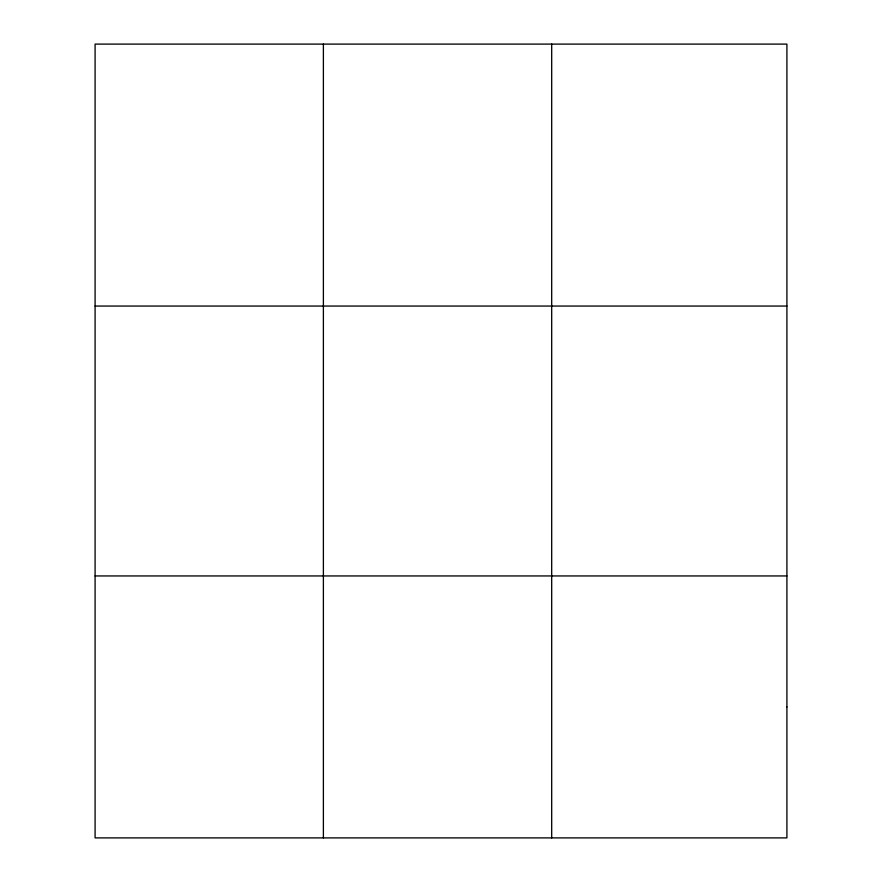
<?xml version="1.0" encoding="UTF-8"?>
<svg xmlns="http://www.w3.org/2000/svg" width="882" height="882" viewBox="0 0 882 882"><rect width="100%" height="100%" fill="white"/><g stroke="black" fill="none" stroke-linecap="round" stroke-linejoin="round"><path stroke-width="1.32" d="M323.385 837.9L323.385 44.1M551.691 837.9L551.691 44.1M95.091 306.054L786.909 306.054M95.091 575.946L786.909 575.946M786.909 706.923L786.909 837.9L95.091 837.9L95.091 44.1L786.909 44.1L786.909 706.923"/></g></svg>
